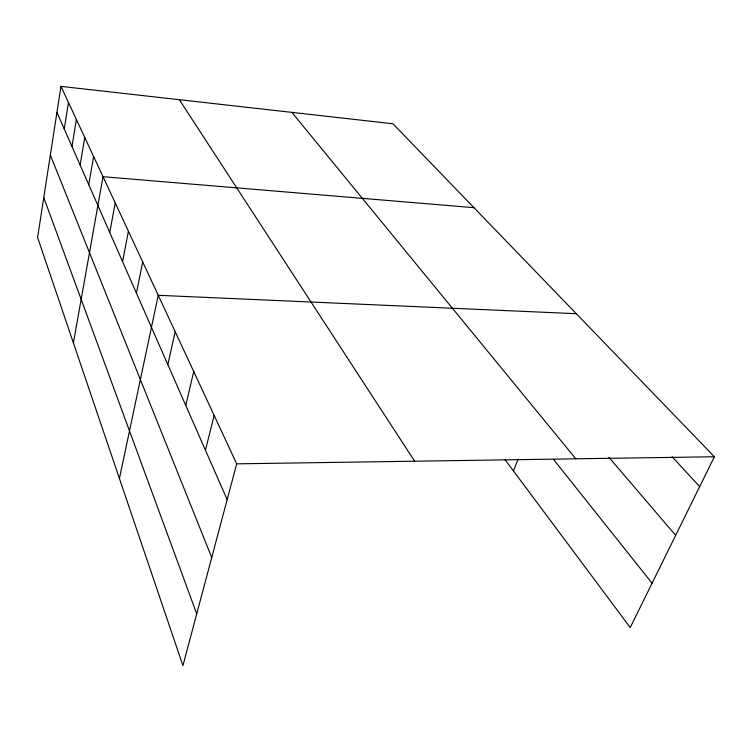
<?xml version="1.0" encoding="UTF-8"?>
<svg xmlns="http://www.w3.org/2000/svg" width="752" height="752" viewBox="0 0 752 752"><rect width="100%" height="100%" fill="white"/><g stroke="black" fill="none" stroke-linecap="round" stroke-linejoin="round"><path stroke-width="1.13" d="M60.968 86.367L37.6 237.453L182.933 665.633L236.701 463.843L60.968 86.367L392.929 123.76L714.4 456.755L630.214 627.553L505.081 459.716M64.258 128.949L68.47 102.469M71.976 146.499L76.384 119.465M80.126 165.036L84.75 137.447M88.745 184.663L93.615 156.482M73.395 342.921L103.024 176.692L473.939 207.674M109.754 232.471L115.235 202.927M122.557 261.593L128.423 231.259M136.413 293.12L142.711 261.95M119.418 478.488L158.24 295.301L576.295 313.697M167.837 364.626L175.188 331.698M185.763 405.413L193.743 371.554M205.446 450.204L214.151 415.395M513.419 470.902L518.184 458.983M236.701 463.843L714.4 456.755M672.166 456.784L699.67 486.638M608.894 457.301L675.653 535.358M291.87 112.377L575.816 458.814M553.51 459.397L652.069 583.214M179.352 99.706L414.643 461.202M56.955 112.33L227.17 499.629M50.346 155.081L211.735 557.542M43.766 197.597L196.723 613.895"/></g></svg>
